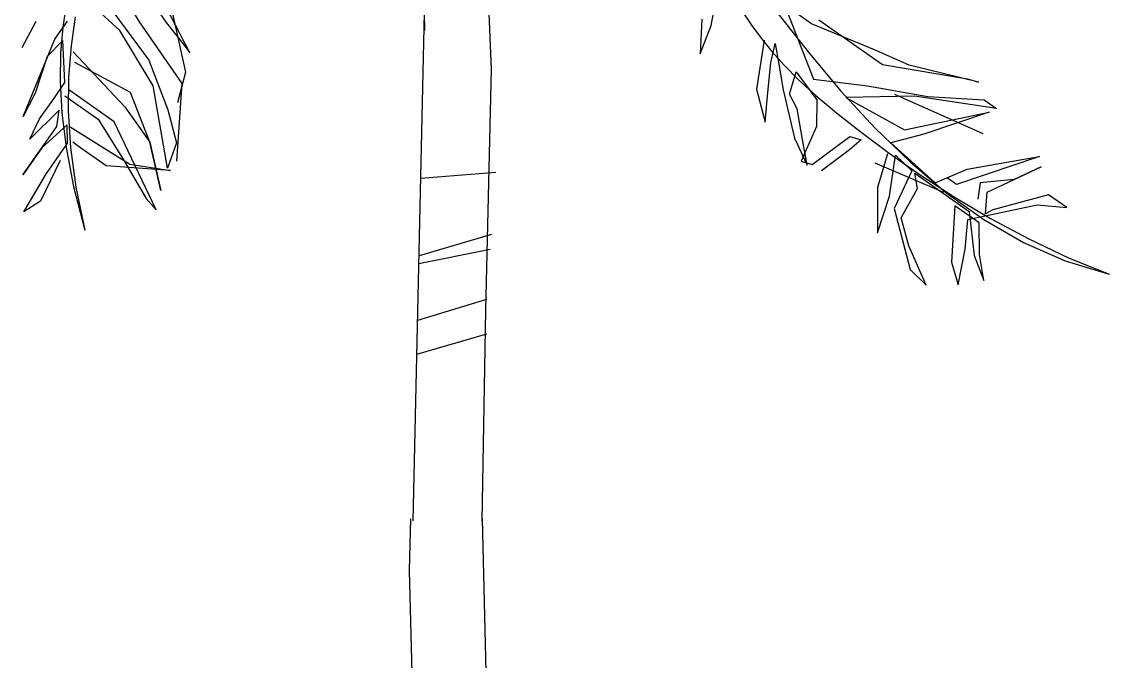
# Model space of a CAD drawing. Header units: millimetres. Extents: x 21129 to 2803301, y -510327 to 166837.
# Drawn here: x 371049 to 373544, y -125753 to -124285 of the extents above; entities that cross this region are included whole.
import ezdxf

# ---------------------------------------------------------------- set-up
doc = ezdxf.new("R2010")
doc.units = ezdxf.units.MM
doc.layers.add('....13_TNT_F_TREE', color=76, linetype='Continuous', transparency=0.5)

# ---------------------------------------------------------------- blocks, each defined once
blk = doc.blocks.new('md-cay23')
for p, q in [((-42.2, 2740.8), (-26.5, 2101.4)), ((50.4, 2057), (28.3, 2550.8)), ((-353.7, 2111.3), (-384.2, 2163.9)), ((-295.7, 2075.7), (-341.8, 2165.2)), ((-39.6, 1538.3), (-25.9, 2150.4)), ((302.3, 2107.1), (311.8, 2157.5)), ((-343.6, 2140.5), (-323.1, 2110.6)), ((-437.3, 2133.4), (-441.5, 2105.4)), ((-376.3, 2101.3), (-398.2, 2121.8)), ((337.9, 2123.4), (348.6, 2107.6)), ((376.4, 2124.3), (413.6, 2076.7)), ((386.5, 2131), (419.7, 2045.4)), ((417.7, 2109), (386.5, 2131)), ((-472.7, 2111.9), (-488.7, 2081.6)), ((-450.8, 2091.3), (-436.1, 2112.2)), ((-427.4, 2116.9), (-432.1, 2083.6)), ((-382.9, 2121.5), (-343, 2067.5)), ((-304.8, 2040.6), (-353.7, 2111.3)), ((-323.1, 2110.6), (-303.7, 2086.5)), ((-315.8, 2121), (-301, 2053.5)), ((291.8, 2114.4), (289.7, 2074.4)), ((426.1, 2113.5), (499, 2062.3)), ((-441.5, 2105.4), (-444.2, 2075.5)), ((-337.9, 2037.9), (-376.3, 2101.3)), ((289.7, 2074.4), (302.3, 2107.1)), ((348.6, 2107.6), (359.7, 2092.4)), ((490, 2079), (417.7, 2109)), ((-465.8, 2055.2), (-450.8, 2091.3)), ((-441.4, 2089.9), (-459.5, 2071.5)), ((-439.1, 2041.5), (-441.4, 2089.9)), ((-303.7, 2086.5), (-295.7, 2075.7)), ((363.1, 2090.3), (354.6, 2034)), ((359.7, 2092.4), (372, 2077.2)), ((370.7, 2064.2), (376, 2086.5)), ((376, 2086.5), (380.1, 2062.8)), ((-444.2, 2075.5), (-444.8, 2042.8)), ((-432.1, 2083.6), (-434.9, 2047.7)), ((-429.9, 2076.7), (-370.3, 2013.9)), ((372, 2077.2), (386.1, 2061.5)), ((413.6, 2076.7), (451.3, 2031.9)), ((529.6, 2061.5), (490, 2079)), ((-459.5, 2071.5), (-473.5, 2029.4)), ((-364, 2030.3), (-427.9, 2064.8)), ((-343, 2067.5), (-320.9, 2010.4)), ((367.5, 2030.1), (370.7, 2064.2)), ((380.1, 2062.8), (385.2, 2033.2)), ((386.1, 2061.5), (402.7, 2044.9)), ((499, 2062.3), (596.4, 2045.8)), ((609.2, 2041.9), (529.6, 2061.5)), ((-487.1, 2002.7), (-465.8, 2055.2)), ((-434.9, 2047.7), (-435.3, 2008.9)), ((-301, 2053.5), (-310.1, 2018.4)), ((43.8, 1780.3), (50.4, 2057)), ((392.2, 2028.4), (399.9, 2054.1)), ((399.9, 2054.1), (423.8, 2021.7)), ((-451.3, 2024.2), (-439.1, 2041.5)), ((-444.8, 2042.8), (-442.8, 2006.9)), ((-321.4, 1943.2), (-337.9, 2037.9)), ((-310.6, 1951.2), (-304.8, 2040.6)), ((402.7, 2044.9), (422.6, 2026.8)), ((419.7, 2045.4), (481.9, 2037.9)), ((481.9, 2037.9), (551.1, 2025.7)), ((596.4, 2045.8), (609.2, 2041.9)), ((-473.5, 2029.4), (-487.1, 2002.7)), ((-468.4, 1999.8), (-451.3, 2024.2)), ((-439.4, 2026.2), (-401.2, 1999.4)), ((-420.7, 2023.4), (-434.6, 2033.2)), ((-382.5, 1996.6), (-420.7, 2023.4)), ((-341.8, 1973.2), (-364, 2030.3)), ((354.6, 2034), (364.3, 1996)), ((364.3, 1996), (367.5, 2030.1)), ((385.2, 2033.2), (398, 1977.6)), ((401.2, 2011.6), (392.2, 2028.4)), ((422.6, 2026.8), (446.3, 2006.8)), ((423.8, 2021.7), (423.1, 1991.1)), ((451.3, 2031.9), (490.1, 1989.8)), ((535.8, 2026), (456.9, 2024.4)), ((456.9, 2024.4), (524.3, 1987.4)), ((512.8, 2028.2), (614.2, 1983.2)), ((629.7, 2012), (535.8, 2026)), ((551.1, 2025.7), (615.8, 2021.7)), ((615.8, 2021.7), (629.7, 2012)), ((-445.7, 2009.9), (-479.5, 1976.6)), ((-448.6, 1991.1), (-445.7, 2009.9)), ((-370.3, 2013.9), (-341.8, 1973.2)), ((-320.9, 2010.4), (-311.2, 1972.5)), ((407.4, 1976.1), (401.2, 2011.6)), ((-479.5, 1976.6), (-468.4, 1999.8)), ((-442.8, 2006.9), (-437.8, 1966.9)), ((-435.3, 2008.9), (-432.8, 1967)), ((-401.2, 1999.4), (-371.8, 1952.7)), ((446.3, 2006.8), (474.4, 1984.5)), ((524.3, 1987.4), (621.3, 2007.5)), ((621.3, 2007.5), (546.5, 1982.2)), ((-487.6, 1935.5), (-448.6, 1991.1)), ((-436.7, 1993.2), (-465.7, 1966.8)), ((-436.1, 1972), (-436.7, 1993.2)), ((-433.3, 1990.7), (-364.8, 1947.8)), ((-334.3, 1895.3), (-382.5, 1996.6)), ((423.1, 1991.1), (405.6, 1951.5)), ((474.4, 1984.5), (506.6, 1960.5)), ((490.1, 1989.8), (530.2, 1950.8)), ((-438.5, 1968.5), (-436.1, 1972)), ((-419.7, 1965.7), (-430.2, 1973)), ((-329.1, 1917.5), (-341.8, 1973.2)), ((-341.8, 1973.2), (-329.1, 1917.5)), ((-311.2, 1972.5), (-321.4, 1943.2)), ((398, 1977.6), (412.5, 1946.6)), ((412.5, 1946.6), (407.4, 1976.1)), ((418.4, 1947.6), (461.6, 1979.5)), ((474.5, 1975.7), (461.3, 1964.2)), ((461.6, 1979.5), (474.5, 1975.7)), ((546.5, 1982.2), (508.6, 1972.5)), ((508.6, 1972.5), (559.3, 1926.5)), ((-465.7, 1966.8), (-487.6, 1935.5)), ((-460.5, 1937.2), (-438.5, 1968.5)), ((-437.8, 1966.9), (-429.2, 1922.3)), ((-432.8, 1967), (-426.7, 1921.5)), ((-392, 1946.1), (-419.7, 1965.7)), ((461.3, 1964.2), (439.7, 1948.3)), ((504.7, 1959.6), (493.2, 1921)), ((506.6, 1960.5), (542.4, 1935.5)), ((-444.8, 1952.1), (-467.2, 1905.6)), ((-371.8, 1952.7), (-345.8, 1908.5)), ((-364.8, 1947.8), (-317.9, 1940.8)), ((405.6, 1951.5), (418.4, 1947.6)), ((439.7, 1948.3), (428.9, 1940.3)), ((490.3, 1949.4), (569.2, 1915.6)), ((507.1, 1911.3), (514.1, 1958.2)), ((514.1, 1958.2), (532.5, 1940.1)), ((530.2, 1950.8), (571.8, 1915.5)), ((679, 1956.6), (584, 1924.7)), ((596.2, 1942.1), (661.2, 1953.5)), ((661.2, 1953.5), (679, 1956.6)), ((-486.3, 1893.1), (-460.5, 1937.2)), ((-317.9, 1940.8), (-392, 1946.1)), ((-30.8, 1932), (55.5, 1938.8)), ((532.5, 1940.1), (512.6, 1897)), ((536, 1937.7), (598.5, 1893.7)), ((539.1, 1919.9), (536, 1937.7)), ((542.4, 1935.5), (581.3, 1910.3)), ((559.3, 1926.5), (596.2, 1942.1)), ((619.1, 1915.6), (681, 1944.7)), ((681, 1944.7), (650, 1930.2)), ((-429.2, 1922.3), (-416.5, 1872.3)), ((584, 1924.7), (573.5, 1932)), ((611.1, 1926.4), (608.3, 1907.6)), ((650, 1930.2), (611.1, 1926.4)), ((-426.7, 1921.5), (-416.5, 1872.3)), ((493.2, 1921), (493.1, 1869.2)), ((493.1, 1869.2), (507.1, 1911.3)), ((520.6, 1886.2), (539.1, 1919.9)), ((571.8, 1915.5), (615.3, 1884.5)), ((581.3, 1910.3), (623, 1885.6)), ((617.3, 1890.9), (619.1, 1915.6)), ((689.7, 1912.7), (625.6, 1895.4)), ((710.5, 1898.1), (689.7, 1912.7)), ((-467.2, 1905.6), (-486.3, 1893.1)), ((-345.8, 1908.5), (-334.3, 1895.3)), ((512.6, 1897), (530.9, 1827.1)), ((582.2, 1900), (578.2, 1835.3)), ((609.9, 1880.5), (582.2, 1900)), ((597.1, 1884.3), (676.4, 1901.3)), ((676.4, 1901.3), (710.5, 1898.1)), ((529.2, 1854.2), (520.6, 1886.2)), ((598.5, 1893.7), (604.3, 1842.9)), ((615.3, 1884.5), (660.8, 1858.1)), ((625.6, 1895.4), (617.3, 1890.9)), ((623, 1885.6), (666.8, 1862.1)), ((593.9, 1850.3), (597.1, 1884.3)), ((610.2, 1844), (609.9, 1880.5)), ((50.2, 1867.1), (-32.8, 1842.5)), ((666.8, 1862.1), (712.4, 1840.5)), ((-33, 1834), (48.9, 1850.5)), ((549.3, 1808.9), (529.2, 1854.2)), ((585.8, 1809.2), (593.9, 1850.3)), ((660.8, 1858.1), (708.7, 1837)), ((578.2, 1835.3), (585.8, 1809.2)), ((604.3, 1842.9), (615.4, 1814.4)), ((615.4, 1814.4), (610.2, 1844)), ((708.7, 1837), (759.2, 1821.7)), ((712.4, 1840.5), (759.2, 1821.7)), ((530.9, 1827.1), (549.3, 1808.9)), ((44.7, 1792.6), (-34.4, 1768.6)), ((39.6, 1538.3), (43.8, 1780.3)), ((-35.3, 1729.6), (44.8, 1753.2)), ((-42.7, 1540.8), (-44.3, 1481.4)), ((54.1, 974.2), (40, 1540.8)), ((-44.3, 1481.4), (-29.1, 902))]:
    blk.add_line(p, q)

msp = doc.modelspace()

# ---------------------------------------------------------------- block references
at = {"layer": '....13_TNT_F_TREE', "xscale": 2, "yscale": 2, "zscale": 2}
msp.add_blockref('md-cay23', (372026, -128507.5), dxfattribs=at)

doc.saveas('drawing.dxf')
